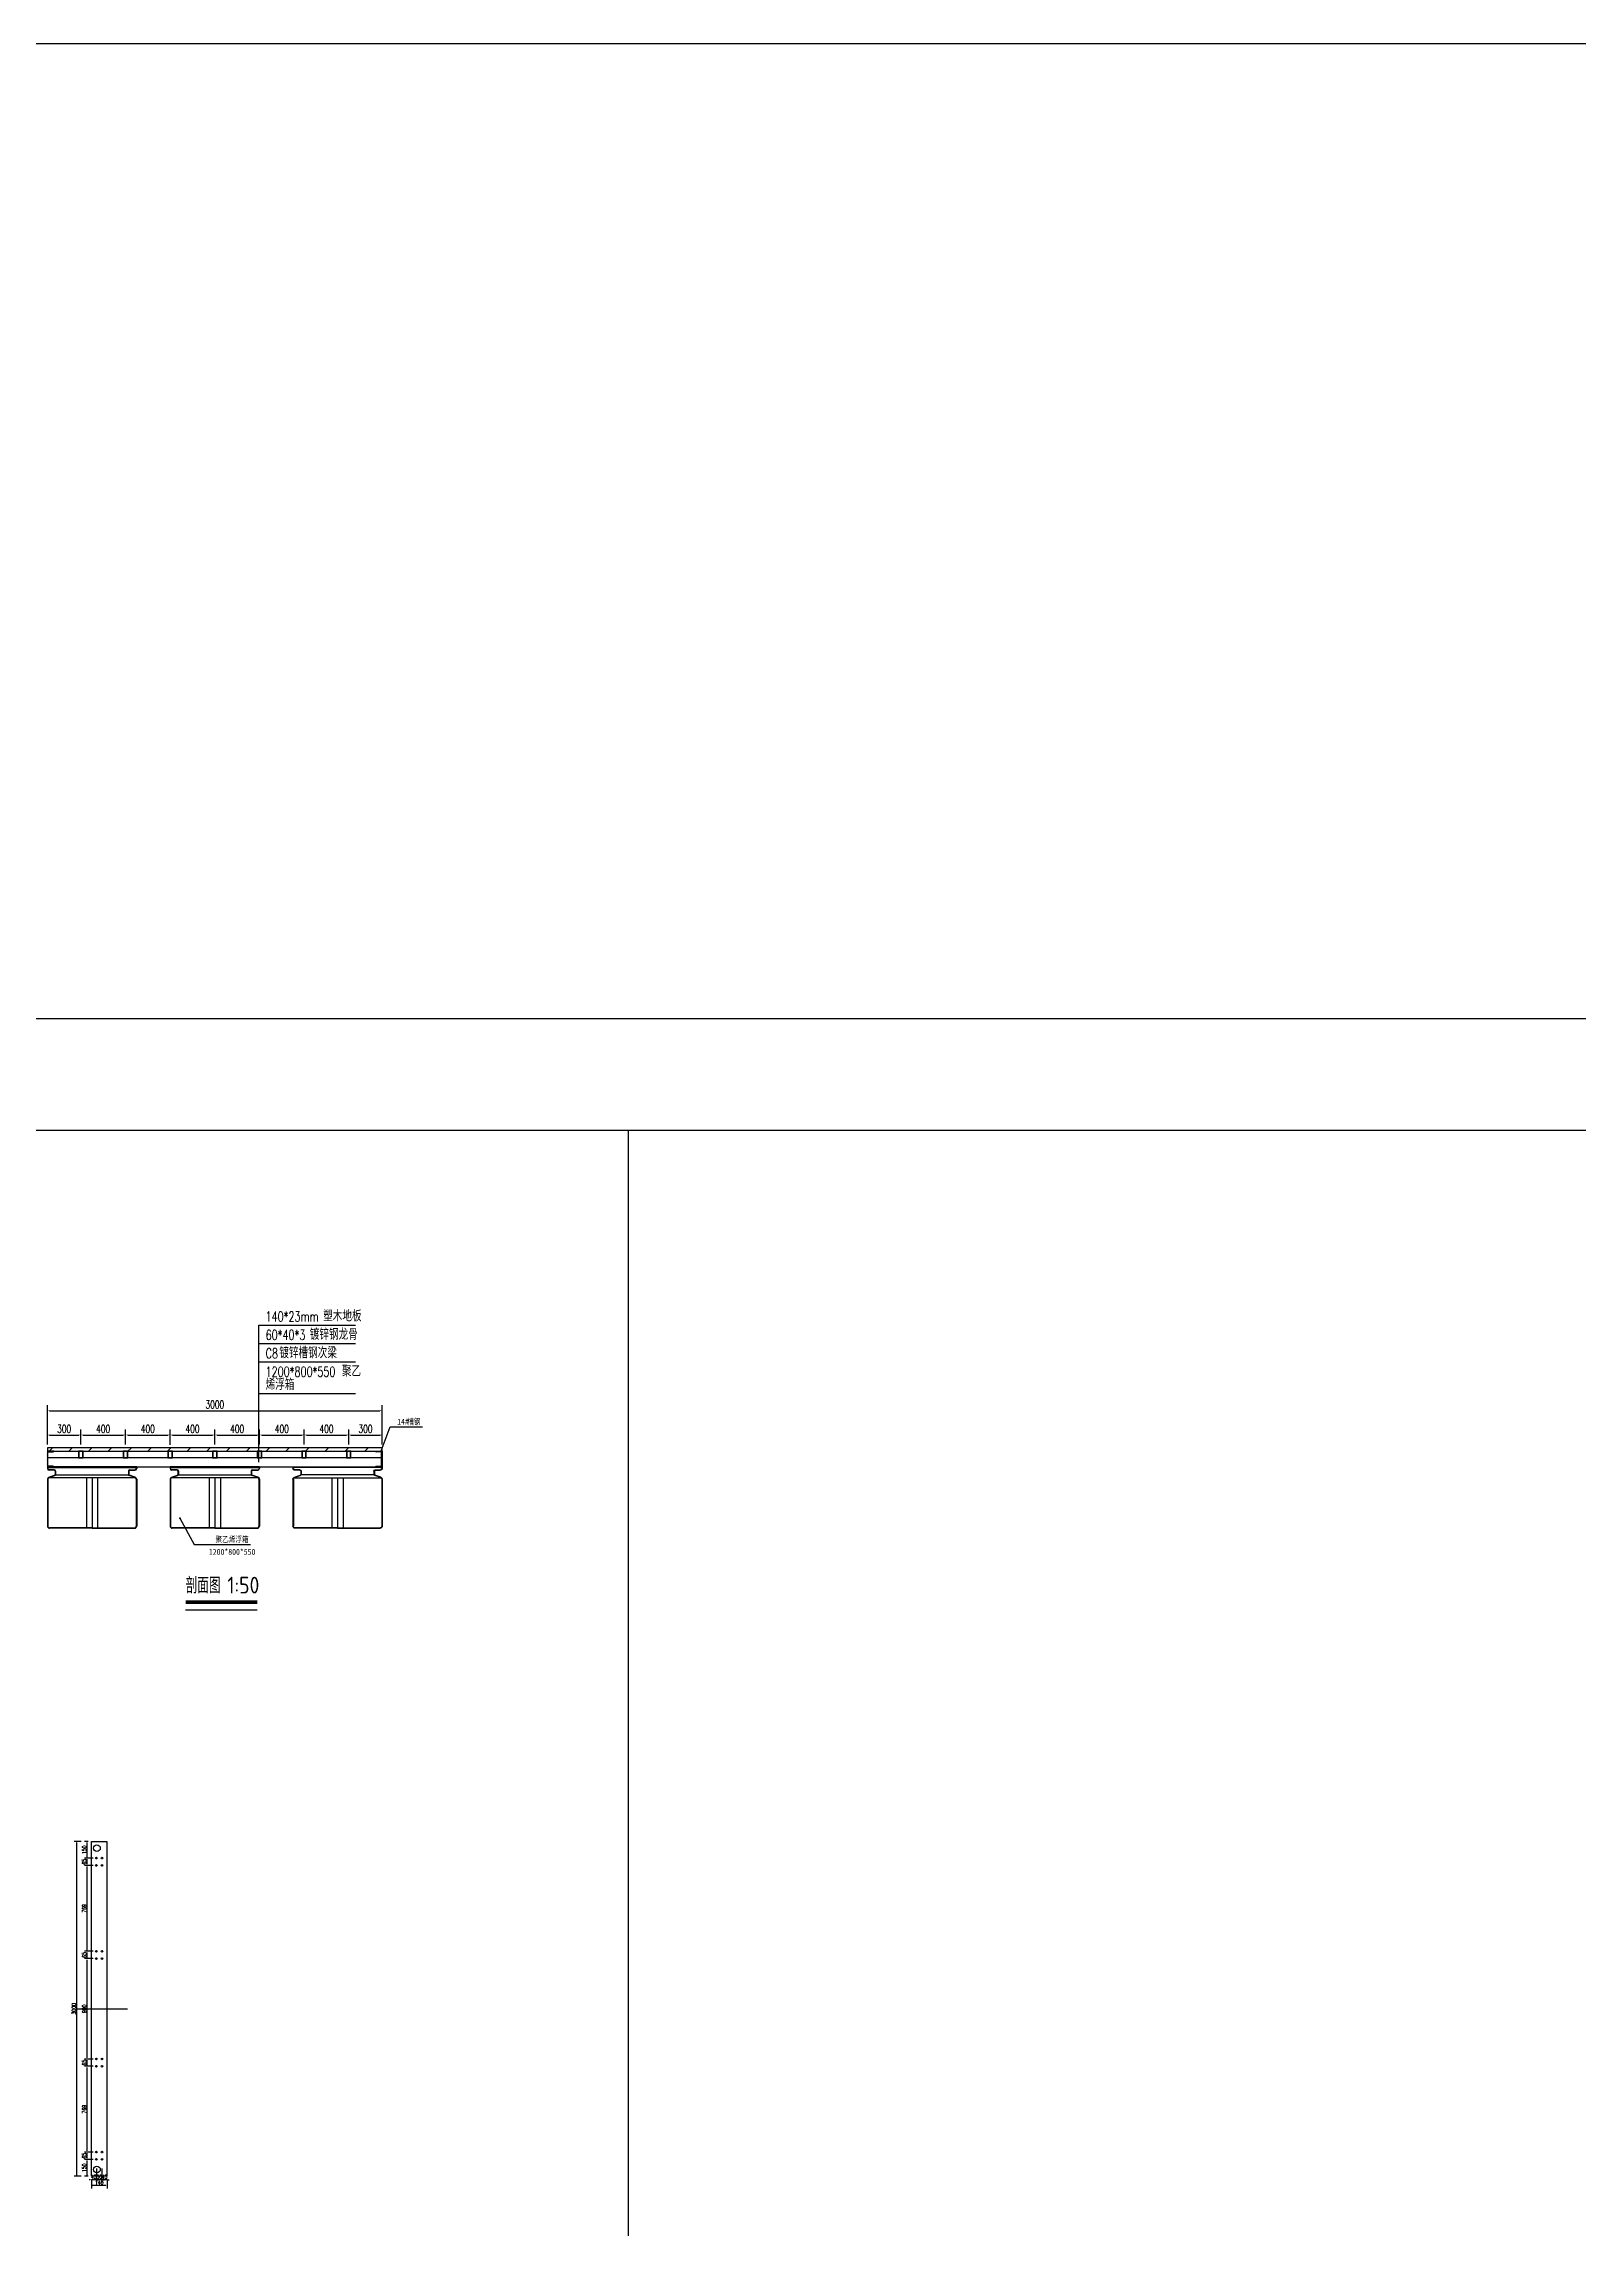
# Model space of a CAD drawing. Extents: x 1254079 to 1500931, y -102737 to 142253.
# Drawn here: x 1344492 to 1358241, y 52668 to 72248 of the extents above; entities that cross this region are included whole.
import ezdxf

# ---------------------------------------------------------------- set-up
doc = ezdxf.new("R2010")
doc.units = 0
doc.header["$LTSCALE"] = 1000
doc.header["$MEASUREMENT"] = 0
for name, color, linetype in [('14#槽钢', 3, 'Continuous'), ('DIM_LEAD', 3, 'Continuous'), ('DIM_SYMB', 3, 'Continuous'), ('PUB_DIM', 3, 'Continuous'), ('PUB_TEXT', 7, 'Continuous'), ('W-STEEL_FRAME钢架', 3, 'Continuous'), ('W-STEEL_KEEL钢龙骨', 5, 'Continuous'), ('W-WOOD_FLOOR木地板', 30, 'Continuous'), ('钢架', 90, 'Continuous')]:
    doc.layers.add(name, color=color, linetype=linetype)
doc.styles.add('-宋体', font='', dxfattribs={"width": 0.8})
doc.styles.add('_TCH_DIM', font='SIMPLEX', dxfattribs={"bigfont": 'GBCBIG'})
doc.styles.get("Standard").update_dxf_attribs({"font": 'gbenor.shx', "bigfont": 'gbcbig.shx'})
doc.styles.add('STANDARD_T3', font='simplex.shx', dxfattribs={"width": 0.7, "bigfont": 'gbcbig.shx'})
doc.styles.get('-宋体').set_extended_font_data('SimSun')
doc.dimstyles.new('W&&10', dxfattribs={"dimtxt": 35, "dimasz": 10, "dimexe": 25, "dimexo": 30, "dimgap": 10, "dimtad": 1, "dimdec": 0, "dimzin": 0, "dimdsep": 46, "dimtxsty": 'STANDARD_T3', "dimcen": 0.09, "dimclrd": 1, "dimclre": 1, "dimclrt": 7, "dimazin": 2, "dimtfac": 1, "dimtdec": 0, "dimtix": 1, "dimtmove": 2, "dimatfit": 3, "dimfxl": 0, "dimtolj": 1, "dimtzin": 0, "dimarcsym": 0})
doc.dimstyles.new('W&&20', dxfattribs={"dimtxt": 70, "dimasz": 20, "dimexe": 50, "dimexo": 60, "dimgap": 20, "dimtad": 1, "dimdec": 0, "dimzin": 0, "dimdsep": 46, "dimtxsty": 'STANDARD_T3', "dimcen": 0.09, "dimclrd": 1, "dimclre": 1, "dimclrt": 7, "dimazin": 2, "dimtfac": 1, "dimtdec": 0, "dimtix": 1, "dimtmove": 2, "dimatfit": 3, "dimfxl": 0, "dimtolj": 1, "dimtzin": 0, "dimarcsym": 0})

# ---------------------------------------------------------------- blocks, each defined once
blk = doc.blocks.new('*U24')
at = {"layer": '14#槽钢'}
blk.add_lwpolyline([(0, 29946), (0, -29946)], dxfattribs=at)
blk = doc.blocks.new('*U25')
at = {"layer": '14#槽钢', "color": 0, "linetype": 'ByBlock', "lineweight": -2, "transparency": 16777216}
blk.add_blockref('*U24', (65285, 0), dxfattribs=at)
blk = doc.blocks.new('*D205')
at = {"layer": 'Defpoints', "color": 0, "transparency": 16777216}
for p in [(1344882, 53285), (1344964, 53285), (1344919, 53135)]:
    blk.add_point(p, dxfattribs=at)
at = {"layer": 'W-STEEL_FRAME钢架', "color": 1, "lineweight": -2, "transparency": 16777216}
for p, q in [((1344934, 53285), (1344857, 53285)), ((1344882, 53145), (1344882, 53275)), ((1344889, 53135), (1344857, 53135))]:
    blk.add_line(p, q, dxfattribs=at)
at = {"layer": 'W-STEEL_FRAME钢架', "color": 1, "transparency": 16777216}
for points in [[(1344881, 53275), (1344884, 53275), (1344882, 53285)], [(1344881, 53145), (1344884, 53145), (1344882, 53135)]]:
    blk.add_solid(points, dxfattribs=at)
at = {"layer": 'W-STEEL_FRAME钢架', "color": 7, "transparency": 16777216, "insert": (1344855, 53210), "char_height": 35, "attachment_point": 5, "rotation": 90, "style": 'STANDARD_T3'}
blk.add_mtext('\\A1;150', dxfattribs=at)
blk = doc.blocks.new('*D206')
at = {"layer": 'Defpoints', "color": 0, "transparency": 16777216}
for p in [(1344882, 53351), (1344964, 53351), (1344964, 53285)]:
    blk.add_point(p, dxfattribs=at)
at = {"layer": 'W-STEEL_FRAME钢架', "color": 1, "lineweight": -2, "transparency": 16777216}
for p, q in [((1344934, 53351), (1344857, 53351)), ((1344934, 53285), (1344857, 53285)), ((1344882, 53295), (1344882, 53341))]:
    blk.add_line(p, q, dxfattribs=at)
at = {"layer": 'W-STEEL_FRAME钢架', "color": 1, "transparency": 16777216}
for points in [[(1344881, 53341), (1344884, 53341), (1344882, 53351)], [(1344881, 53295), (1344884, 53295), (1344882, 53285)]]:
    blk.add_solid(points, dxfattribs=at)
at = {"layer": 'W-STEEL_FRAME钢架', "color": 7, "transparency": 16777216, "insert": (1344855, 53318), "char_height": 35, "attachment_point": 5, "rotation": 90, "style": 'STANDARD_T3'}
blk.add_mtext('\\A1;65', dxfattribs=at)
blk = doc.blocks.new('*D207')
at = {"layer": 'Defpoints', "color": 0, "transparency": 16777216}
for p in [(1344882, 54120), (1344964, 54120), (1344964, 53351)]:
    blk.add_point(p, dxfattribs=at)
at = {"layer": 'W-STEEL_FRAME钢架', "color": 1, "lineweight": -2, "transparency": 16777216}
for p, q in [((1344934, 54120), (1344857, 54120)), ((1344882, 53361), (1344882, 54110)), ((1344934, 53351), (1344857, 53351))]:
    blk.add_line(p, q, dxfattribs=at)
at = {"layer": 'W-STEEL_FRAME钢架', "color": 1, "transparency": 16777216}
for points in [[(1344881, 54110), (1344884, 54110), (1344882, 54120)], [(1344881, 53361), (1344884, 53361), (1344882, 53351)]]:
    blk.add_solid(points, dxfattribs=at)
at = {"layer": 'W-STEEL_FRAME钢架', "color": 7, "transparency": 16777216, "insert": (1344855, 53735), "char_height": 35, "attachment_point": 5, "rotation": 90, "style": 'STANDARD_T3'}
blk.add_mtext('\\A1;769', dxfattribs=at)
blk = doc.blocks.new('*D208')
at = {"layer": 'Defpoints', "color": 0, "transparency": 16777216}
for p in [(1344882, 54185), (1344964, 54185), (1344964, 54120)]:
    blk.add_point(p, dxfattribs=at)
at = {"layer": 'W-STEEL_FRAME钢架', "color": 1, "lineweight": -2, "transparency": 16777216}
for p, q in [((1344934, 54185), (1344857, 54185)), ((1344934, 54120), (1344857, 54120)), ((1344882, 54130), (1344882, 54175))]:
    blk.add_line(p, q, dxfattribs=at)
at = {"layer": 'W-STEEL_FRAME钢架', "color": 1, "transparency": 16777216}
for points in [[(1344881, 54175), (1344884, 54175), (1344882, 54185)], [(1344881, 54130), (1344884, 54130), (1344882, 54120)]]:
    blk.add_solid(points, dxfattribs=at)
at = {"layer": 'W-STEEL_FRAME钢架', "color": 7, "transparency": 16777216, "insert": (1344855, 54153), "char_height": 35, "attachment_point": 5, "rotation": 90, "style": 'STANDARD_T3'}
blk.add_mtext('\\A1;65', dxfattribs=at)
blk = doc.blocks.new('*D209')
at = {"layer": 'Defpoints', "color": 0, "transparency": 16777216}
for p in [(1344882, 55085), (1344964, 55085), (1344964, 54185)]:
    blk.add_point(p, dxfattribs=at)
at = {"layer": 'W-STEEL_FRAME钢架', "color": 1, "lineweight": -2, "transparency": 16777216}
for p, q in [((1344934, 55085), (1344857, 55085)), ((1344882, 54195), (1344882, 55075)), ((1344934, 54185), (1344857, 54185))]:
    blk.add_line(p, q, dxfattribs=at)
at = {"layer": 'W-STEEL_FRAME钢架', "color": 1, "transparency": 16777216}
for points in [[(1344881, 55075), (1344884, 55075), (1344882, 55085)], [(1344881, 54195), (1344884, 54195), (1344882, 54185)]]:
    blk.add_solid(points, dxfattribs=at)
at = {"layer": 'W-STEEL_FRAME钢架', "color": 7, "transparency": 16777216, "insert": (1344855, 54635), "char_height": 35, "attachment_point": 5, "rotation": 90, "style": 'STANDARD_T3'}
blk.add_mtext('\\A1;900', dxfattribs=at)
blk = doc.blocks.new('*D210')
at = {"layer": 'Defpoints', "color": 0, "transparency": 16777216}
for p in [(1344882, 55985), (1344964, 55985), (1344964, 55920)]:
    blk.add_point(p, dxfattribs=at)
at = {"layer": 'W-STEEL_FRAME钢架', "color": 1, "lineweight": -2, "transparency": 16777216}
for p, q in [((1344934, 55985), (1344857, 55985)), ((1344934, 55920), (1344857, 55920)), ((1344882, 55930), (1344882, 55975))]:
    blk.add_line(p, q, dxfattribs=at)
at = {"layer": 'W-STEEL_FRAME钢架', "color": 1, "transparency": 16777216}
for points in [[(1344881, 55975), (1344884, 55975), (1344882, 55985)], [(1344881, 55930), (1344884, 55930), (1344882, 55920)]]:
    blk.add_solid(points, dxfattribs=at)
at = {"layer": 'W-STEEL_FRAME钢架', "color": 7, "transparency": 16777216, "insert": (1344855, 55953), "char_height": 35, "attachment_point": 5, "rotation": 90, "style": 'STANDARD_T3'}
blk.add_mtext('\\A1;65', dxfattribs=at)
blk = doc.blocks.new('*D211')
at = {"layer": 'Defpoints', "color": 0, "transparency": 16777216}
for p in [(1344882, 56135), (1344919, 56135), (1344964, 55985)]:
    blk.add_point(p, dxfattribs=at)
at = {"layer": 'W-STEEL_FRAME钢架', "color": 1, "lineweight": -2, "transparency": 16777216}
for p, q in [((1344889, 56135), (1344857, 56135)), ((1344882, 55995), (1344882, 56125)), ((1344934, 55985), (1344857, 55985))]:
    blk.add_line(p, q, dxfattribs=at)
at = {"layer": 'W-STEEL_FRAME钢架', "color": 1, "transparency": 16777216}
for points in [[(1344881, 56125), (1344884, 56125), (1344882, 56135)], [(1344881, 55995), (1344884, 55995), (1344882, 55985)]]:
    blk.add_solid(points, dxfattribs=at)
at = {"layer": 'W-STEEL_FRAME钢架', "color": 7, "transparency": 16777216, "insert": (1344855, 56060), "char_height": 35, "attachment_point": 5, "rotation": 90, "style": 'STANDARD_T3'}
blk.add_mtext('\\A1;150', dxfattribs=at)
blk = doc.blocks.new('*D212')
at = {"layer": 'Defpoints', "color": 0, "transparency": 16777216}
for p in [(1344919, 53135), (1345059, 53135), (1344919, 53050)]:
    blk.add_point(p, dxfattribs=at)
at = {"layer": 'W-STEEL_FRAME钢架', "color": 1, "lineweight": -2, "transparency": 16777216}
for p, q in [((1344919, 53105), (1344919, 53025)), ((1345059, 53105), (1345059, 53025)), ((1345049, 53050), (1344929, 53050))]:
    blk.add_line(p, q, dxfattribs=at)
at = {"layer": 'W-STEEL_FRAME钢架', "color": 1, "transparency": 16777216}
for points in [[(1344929, 53052), (1344929, 53048), (1344919, 53050)], [(1345049, 53052), (1345049, 53048), (1345059, 53050)]]:
    blk.add_solid(points, dxfattribs=at)
at = {"layer": 'W-STEEL_FRAME钢架', "color": 7, "transparency": 16777216, "insert": (1344989, 53077), "char_height": 35, "attachment_point": 5, "style": 'STANDARD_T3'}
blk.add_mtext('\\A1;140', dxfattribs=at)
blk = doc.blocks.new('*D213')
at = {"layer": 'Defpoints', "color": 0, "transparency": 16777216}
for p in [(1345014, 53285), (1345014, 53103), (1345059, 53135)]:
    blk.add_point(p, dxfattribs=at)
at = {"layer": 'W-STEEL_FRAME钢架', "color": 1, "lineweight": -2, "transparency": 16777216}
for p, q in [((1345004, 53103), (1344994, 53103)), ((1345014, 53203), (1345014, 53078)), ((1345059, 53103), (1345014, 53103)), ((1345059, 53105), (1345059, 53078)), ((1345069, 53103), (1345079, 53103))]:
    blk.add_line(p, q, dxfattribs=at)
at = {"layer": 'W-STEEL_FRAME钢架', "color": 1, "transparency": 16777216}
for points in [[(1345004, 53104), (1345004, 53101), (1345014, 53103)], [(1345069, 53104), (1345069, 53101), (1345059, 53103)]]:
    blk.add_solid(points, dxfattribs=at)
at = {"layer": 'W-STEEL_FRAME钢架', "color": 7, "transparency": 16777216, "insert": (1345036, 53130), "char_height": 35, "attachment_point": 5, "style": 'STANDARD_T3'}
blk.add_mtext('\\A1;45', dxfattribs=at)
blk = doc.blocks.new('*D214')
at = {"layer": 'Defpoints', "color": 0, "transparency": 16777216}
for p in [(1344964, 53285), (1345014, 53285), (1344964, 53103)]:
    blk.add_point(p, dxfattribs=at)
at = {"layer": 'W-STEEL_FRAME钢架', "color": 1, "lineweight": -2, "transparency": 16777216}
for p, q in [((1344954, 53103), (1344944, 53103)), ((1344964, 53203), (1344964, 53078)), ((1345014, 53103), (1344964, 53103)), ((1345014, 53203), (1345014, 53078)), ((1345024, 53103), (1345034, 53103))]:
    blk.add_line(p, q, dxfattribs=at)
at = {"layer": 'W-STEEL_FRAME钢架', "color": 1, "transparency": 16777216}
for points in [[(1344954, 53104), (1344954, 53101), (1344964, 53103)], [(1345024, 53104), (1345024, 53101), (1345014, 53103)]]:
    blk.add_solid(points, dxfattribs=at)
at = {"layer": 'W-STEEL_FRAME钢架', "color": 7, "transparency": 16777216, "insert": (1344989, 53130), "char_height": 35, "attachment_point": 5, "style": 'STANDARD_T3'}
blk.add_mtext('\\A1;50', dxfattribs=at)
blk = doc.blocks.new('*D114')
at = {"layer": 'Defpoints', "color": 0, "transparency": 16777216}
for p in [(1344964, 53285), (1344919, 53135), (1344919, 53103)]:
    blk.add_point(p, dxfattribs=at)
at = {"layer": 'W-STEEL_FRAME钢架', "color": 1, "lineweight": -2, "transparency": 16777216}
for p, q in [((1344909, 53103), (1344899, 53103)), ((1344919, 53105), (1344919, 53078)), ((1344964, 53103), (1344919, 53103)), ((1344964, 53203), (1344964, 53078)), ((1344974, 53103), (1344984, 53103))]:
    blk.add_line(p, q, dxfattribs=at)
at = {"layer": 'W-STEEL_FRAME钢架', "color": 1, "transparency": 16777216}
for points in [[(1344909, 53104), (1344909, 53101), (1344919, 53103)], [(1344974, 53104), (1344974, 53101), (1344964, 53103)]]:
    blk.add_solid(points, dxfattribs=at)
at = {"layer": 'W-STEEL_FRAME钢架', "color": 7, "transparency": 16777216, "insert": (1344941, 53130), "char_height": 35, "attachment_point": 5, "style": 'STANDARD_T3'}
blk.add_mtext('\\A1;45', dxfattribs=at)
blk = doc.blocks.new('*D115')
at = {"layer": 'Defpoints', "color": 0, "transparency": 16777216}
for p in [(1344789, 56135), (1344857, 56135), (1344857, 53135)]:
    blk.add_point(p, dxfattribs=at)
at = {"layer": 'W-STEEL_FRAME钢架', "color": 1, "lineweight": -2, "transparency": 16777216}
for p, q in [((1344827, 56135), (1344764, 56135)), ((1344789, 53145), (1344789, 56125)), ((1344827, 53135), (1344764, 53135))]:
    blk.add_line(p, q, dxfattribs=at)
at = {"layer": 'W-STEEL_FRAME钢架', "color": 1, "transparency": 16777216}
for points in [[(1344788, 56125), (1344791, 56125), (1344789, 56135)], [(1344788, 53145), (1344791, 53145), (1344789, 53135)]]:
    blk.add_solid(points, dxfattribs=at)
at = {"layer": 'W-STEEL_FRAME钢架', "color": 7, "transparency": 16777216, "insert": (1344762, 54635), "char_height": 35, "attachment_point": 5, "rotation": 90, "style": 'STANDARD_T3'}
blk.add_mtext('\\A1;3000', dxfattribs=at)
blk = doc.blocks.new('*D215')
at = {"layer": 'Defpoints', "color": 0, "transparency": 16777216}
for p in [(1344882, 55151), (1344964, 55151), (1344964, 55085)]:
    blk.add_point(p, dxfattribs=at)
at = {"layer": 'W-STEEL_FRAME钢架', "color": 1, "lineweight": -2, "transparency": 16777216}
for p, q in [((1344934, 55151), (1344857, 55151)), ((1344934, 55085), (1344857, 55085)), ((1344882, 55095), (1344882, 55141))]:
    blk.add_line(p, q, dxfattribs=at)
at = {"layer": 'W-STEEL_FRAME钢架', "color": 1, "transparency": 16777216}
for points in [[(1344881, 55141), (1344884, 55141), (1344882, 55151)], [(1344881, 55095), (1344884, 55095), (1344882, 55085)]]:
    blk.add_solid(points, dxfattribs=at)
at = {"layer": 'W-STEEL_FRAME钢架', "color": 7, "transparency": 16777216, "insert": (1344855, 55118), "char_height": 35, "attachment_point": 5, "rotation": 90, "style": 'STANDARD_T3'}
blk.add_mtext('\\A1;65', dxfattribs=at)
blk = doc.blocks.new('*D216')
at = {"layer": 'Defpoints', "color": 0, "transparency": 16777216}
for p in [(1344882, 55920), (1344919, 55920), (1344964, 55151)]:
    blk.add_point(p, dxfattribs=at)
at = {"layer": 'W-STEEL_FRAME钢架', "color": 1, "lineweight": -2, "transparency": 16777216}
for p, q in [((1344889, 55920), (1344857, 55920)), ((1344882, 55161), (1344882, 55910)), ((1344934, 55151), (1344857, 55151))]:
    blk.add_line(p, q, dxfattribs=at)
at = {"layer": 'W-STEEL_FRAME钢架', "color": 1, "transparency": 16777216}
for points in [[(1344881, 55910), (1344884, 55910), (1344882, 55920)], [(1344881, 55161), (1344884, 55161), (1344882, 55151)]]:
    blk.add_solid(points, dxfattribs=at)
at = {"layer": 'W-STEEL_FRAME钢架', "color": 7, "transparency": 16777216, "insert": (1344855, 55535), "char_height": 35, "attachment_point": 5, "rotation": 90, "style": 'STANDARD_T3'}
blk.add_mtext('\\A1;769', dxfattribs=at)
blk = doc.blocks.new('14a槽钢')
at = {"layer": '钢架'}
h = blk.add_hatch(dxfattribs=at)
h.set_pattern_fill('STEEL', color=4, scale=10)
h.set_pattern_definition([(50.389312, (-1352470.2, 1293523.579), (-9.2899201, 11.2253202), []), (50.389312, (-1352470.2, 1293531.516), (-9.2899201, 11.2253202), [])])
edge = h.paths.add_edge_path()
edge.add_ellipse((-1332250, 1115678), major_axis=(-3.26, 5.03), ratio=0.900468, start_angle=55.3931, end_angle=130.6069)
edge.add_line((-1332252, 1115673), (-1332208, 1115673))
edge.add_ellipse((-1332208, 1115667), major_axis=(0, 6), ratio=0.827586, start_angle=270, end_angle=360, ccw=False)
edge.add_line((-1332203, 1115667), (-1332203, 1115551))
edge.add_ellipse((-1332208, 1115551), major_axis=(0, 6), ratio=0.827586, start_angle=180, end_angle=270, ccw=False)
edge.add_line((-1332208, 1115545), (-1332251, 1115545))
edge.add_ellipse((-1332250, 1115540), major_axis=(3.82, 3.82), ratio=1, start_angle=49.2445, end_angle=141.5341)
edge.add_line((-1332256, 1115539), (-1332198, 1115539))
edge.add_line((-1332198, 1115539), (-1332198, 1115679))
edge.add_line((-1332198, 1115679), (-1332256, 1115679))
for p, q in [((-1332256, 1115679, 0), (-1332198, 1115679, 0)), ((-1332198, 1115539, 0), (-1332256, 1115539, 0)), ((-1332208, 1115673, 0), (-1332251, 1115673, 0)), ((-1332251, 1115545, 0), (-1332208, 1115545, 0)), ((-1332246, 1115679, 0), (-1332246, 1115679, 0)), ((-1332246, 1115539, 0), (-1332246, 1115539, 0)), ((-1332203, 1115551, 0), (-1332203, 1115667, 0)), ((-1332198, 1115679, 0), (-1332198, 1115539, 0))]:
    blk.add_line(p, q, dxfattribs=at)
for centre, start_param, end_param in [((-1332251, 1115679, 0), 1.570796, 3.141593), ((-1332251, 1115539, 0), 0, 1.570796), ((-1332208, 1115667, 0), 4.712389, 6.283185), ((-1332208, 1115667, 0), 4.712389, 6.283185), ((-1332208, 1115551, 0), 3.141593, 4.712389)]:
    blk.add_ellipse(centre, major_axis=(0, 6), ratio=0.827586, start_param=start_param, end_param=end_param, dxfattribs=at)
blk = doc.blocks.new('*D136')
at = {"color": 1, "lineweight": -2, "transparency": 16777216}
for p, q in [((1344525, 59722), (1344525, 60046)), ((1344545, 59996), (1347504, 59996)), ((1347524, 59722), (1347524, 60046))]:
    blk.add_line(p, q, dxfattribs=at)
at = {"color": 1, "transparency": 16777216}
for points in [[(1344545, 59999), (1344545, 59992), (1344525, 59996)], [(1347504, 59999), (1347504, 59992), (1347524, 59996)]]:
    blk.add_solid(points, dxfattribs=at)
at = {"layer": 'Defpoints', "color": 0, "transparency": 16777216}
for p in [(1347524, 59996), (1344525, 59662), (1347524, 59662)]:
    blk.add_point(p, dxfattribs=at)
at = {"color": 7, "transparency": 16777216, "insert": (1346025, 60051), "char_height": 70, "attachment_point": 5, "style": 'STANDARD_T3'}
blk.add_mtext('\\A1;3000', dxfattribs=at)
blk = doc.blocks.new('ganglonggu')
at = {"layer": 'W-STEEL_KEEL钢龙骨'}
for points in [[(-1338169, 1115605), (-1338129, 1115605), (-1338129, 1115665), (-1338169, 1115665)], [(-1338166, 1115608), (-1338132, 1115608), (-1338132, 1115662), (-1338166, 1115662)]]:
    blk.add_lwpolyline(points, close=True, dxfattribs=at)
blk = doc.blocks.new('*U30')
blk.add_blockref('ganglonggu', (1338149, -1115635))
blk = doc.blocks.new('*U31')
at = {"layer": 'W-STEEL_KEEL钢龙骨', "color": 0, "linetype": 'ByBlock', "lineweight": -2}
for p in [(0, 0), (400, 0), (800, 0), (1200, 0), (1600, 0), (2000, 0)]:
    blk.add_blockref('*U30', p, dxfattribs=at)
at = {"layer": 'W-STEEL_KEEL钢龙骨', "color": 0, "linetype": 'ByBlock', "lineweight": -2, "transparency": 16777216}
blk.add_blockref('*U30', (2400, 0), dxfattribs=at)
blk = doc.blocks.new('*D137')
at = {"layer": 'Defpoints', "color": 0, "transparency": 16777216}
for p in [(1344825, 59778), (1344525, 59632), (1344825, 59632)]:
    blk.add_point(p, dxfattribs=at)
at = {"layer": 'PUB_DIM', "color": 1, "lineweight": -2, "transparency": 16777216}
for p, q in [((1344525, 59692), (1344525, 59828)), ((1344545, 59778), (1344805, 59778)), ((1344825, 59692), (1344825, 59828))]:
    blk.add_line(p, q, dxfattribs=at)
at = {"layer": 'PUB_DIM', "color": 1, "transparency": 16777216}
for points in [[(1344545, 59782), (1344545, 59775), (1344525, 59778)], [(1344805, 59782), (1344805, 59775), (1344825, 59778)]]:
    blk.add_solid(points, dxfattribs=at)
at = {"layer": 'PUB_DIM', "color": 7, "transparency": 16777216, "insert": (1344675, 59833), "char_height": 70, "attachment_point": 5, "style": 'STANDARD_T3'}
blk.add_mtext('\\A1;300', dxfattribs=at)
blk = doc.blocks.new('*D138')
at = {"layer": 'Defpoints', "color": 0, "transparency": 16777216}
for p in [(1345225, 59778), (1344825, 59632), (1345225, 59632)]:
    blk.add_point(p, dxfattribs=at)
at = {"layer": 'PUB_DIM', "color": 1, "lineweight": -2, "transparency": 16777216}
for p, q in [((1344825, 59692), (1344825, 59828)), ((1344845, 59778), (1345205, 59778)), ((1345225, 59692), (1345225, 59828))]:
    blk.add_line(p, q, dxfattribs=at)
at = {"layer": 'PUB_DIM', "color": 1, "transparency": 16777216}
for points in [[(1344845, 59782), (1344845, 59775), (1344825, 59778)], [(1345205, 59782), (1345205, 59775), (1345225, 59778)]]:
    blk.add_solid(points, dxfattribs=at)
at = {"layer": 'PUB_DIM', "color": 7, "transparency": 16777216, "insert": (1345025, 59833), "char_height": 70, "attachment_point": 5, "style": 'STANDARD_T3'}
blk.add_mtext('\\A1;400', dxfattribs=at)
blk = doc.blocks.new('*D139')
at = {"layer": 'Defpoints', "color": 0, "transparency": 16777216}
for p in [(1345625, 59778), (1345225, 59632), (1345625, 59629)]:
    blk.add_point(p, dxfattribs=at)
at = {"layer": 'PUB_DIM', "color": 1, "lineweight": -2, "transparency": 16777216}
for p, q in [((1345225, 59692), (1345225, 59828)), ((1345245, 59778), (1345605, 59778)), ((1345625, 59689), (1345625, 59828))]:
    blk.add_line(p, q, dxfattribs=at)
at = {"layer": 'PUB_DIM', "color": 1, "transparency": 16777216}
for points in [[(1345245, 59782), (1345245, 59775), (1345225, 59778)], [(1345605, 59782), (1345605, 59775), (1345625, 59778)]]:
    blk.add_solid(points, dxfattribs=at)
at = {"layer": 'PUB_DIM', "color": 7, "transparency": 16777216, "insert": (1345425, 59833), "char_height": 70, "attachment_point": 5, "style": 'STANDARD_T3'}
blk.add_mtext('\\A1;400', dxfattribs=at)
blk = doc.blocks.new('*D140')
at = {"layer": 'Defpoints', "color": 0, "transparency": 16777216}
for p in [(1346025, 59778), (1345625, 59629), (1346025, 59632)]:
    blk.add_point(p, dxfattribs=at)
at = {"layer": 'PUB_DIM', "color": 1, "lineweight": -2, "transparency": 16777216}
for p, q in [((1345625, 59689), (1345625, 59828)), ((1345645, 59778), (1346005, 59778)), ((1346025, 59692), (1346025, 59828))]:
    blk.add_line(p, q, dxfattribs=at)
at = {"layer": 'PUB_DIM', "color": 1, "transparency": 16777216}
for points in [[(1345645, 59782), (1345645, 59775), (1345625, 59778)], [(1346005, 59782), (1346005, 59775), (1346025, 59778)]]:
    blk.add_solid(points, dxfattribs=at)
at = {"layer": 'PUB_DIM', "color": 7, "transparency": 16777216, "insert": (1345825, 59833), "char_height": 70, "attachment_point": 5, "style": 'STANDARD_T3'}
blk.add_mtext('\\A1;400', dxfattribs=at)
blk = doc.blocks.new('*D141')
at = {"layer": 'Defpoints', "color": 0, "transparency": 16777216}
for p in [(1346425, 59778), (1346025, 59632), (1346425, 59632)]:
    blk.add_point(p, dxfattribs=at)
at = {"layer": 'PUB_DIM', "color": 1, "lineweight": -2, "transparency": 16777216}
for p, q in [((1346025, 59692), (1346025, 59828)), ((1346045, 59778), (1346405, 59778)), ((1346425, 59692), (1346425, 59828))]:
    blk.add_line(p, q, dxfattribs=at)
at = {"layer": 'PUB_DIM', "color": 1, "transparency": 16777216}
for points in [[(1346045, 59782), (1346045, 59775), (1346025, 59778)], [(1346405, 59782), (1346405, 59775), (1346425, 59778)]]:
    blk.add_solid(points, dxfattribs=at)
at = {"layer": 'PUB_DIM', "color": 7, "transparency": 16777216, "insert": (1346225, 59833), "char_height": 70, "attachment_point": 5, "style": 'STANDARD_T3'}
blk.add_mtext('\\A1;400', dxfattribs=at)
blk = doc.blocks.new('*D142')
at = {"layer": 'Defpoints', "color": 0, "transparency": 16777216}
for p in [(1346825, 59778), (1346425, 59632), (1346825, 59632)]:
    blk.add_point(p, dxfattribs=at)
at = {"layer": 'PUB_DIM', "color": 1, "lineweight": -2, "transparency": 16777216}
for p, q in [((1346425, 59692), (1346425, 59828)), ((1346445, 59778), (1346805, 59778)), ((1346825, 59692), (1346825, 59828))]:
    blk.add_line(p, q, dxfattribs=at)
at = {"layer": 'PUB_DIM', "color": 1, "transparency": 16777216}
for points in [[(1346445, 59782), (1346445, 59775), (1346425, 59778)], [(1346805, 59782), (1346805, 59775), (1346825, 59778)]]:
    blk.add_solid(points, dxfattribs=at)
at = {"layer": 'PUB_DIM', "color": 7, "transparency": 16777216, "insert": (1346625, 59833), "char_height": 70, "attachment_point": 5, "style": 'STANDARD_T3'}
blk.add_mtext('\\A1;400', dxfattribs=at)
blk = doc.blocks.new('*D143')
at = {"layer": 'Defpoints', "color": 0, "transparency": 16777216}
for p in [(1347225, 59778), (1346825, 59632), (1347225, 59632)]:
    blk.add_point(p, dxfattribs=at)
at = {"layer": 'PUB_DIM', "color": 1, "lineweight": -2, "transparency": 16777216}
for p, q in [((1346825, 59692), (1346825, 59828)), ((1346845, 59778), (1347205, 59778)), ((1347225, 59692), (1347225, 59828))]:
    blk.add_line(p, q, dxfattribs=at)
at = {"layer": 'PUB_DIM', "color": 1, "transparency": 16777216}
for points in [[(1346845, 59782), (1346845, 59775), (1346825, 59778)], [(1347205, 59782), (1347205, 59775), (1347225, 59778)]]:
    blk.add_solid(points, dxfattribs=at)
at = {"layer": 'PUB_DIM', "color": 7, "transparency": 16777216, "insert": (1347025, 59833), "char_height": 70, "attachment_point": 5, "style": 'STANDARD_T3'}
blk.add_mtext('\\A1;400', dxfattribs=at)
blk = doc.blocks.new('*D144')
at = {"layer": 'Defpoints', "color": 0, "transparency": 16777216}
for p in [(1347525, 59778), (1347225, 59632), (1347525, 59632)]:
    blk.add_point(p, dxfattribs=at)
at = {"layer": 'PUB_DIM', "color": 1, "lineweight": -2, "transparency": 16777216}
for p, q in [((1347225, 59692), (1347225, 59828)), ((1347245, 59778), (1347505, 59778)), ((1347525, 59692), (1347525, 59828))]:
    blk.add_line(p, q, dxfattribs=at)
at = {"layer": 'PUB_DIM', "color": 1, "transparency": 16777216}
for points in [[(1347245, 59782), (1347245, 59775), (1347225, 59778)], [(1347505, 59782), (1347505, 59775), (1347525, 59778)]]:
    blk.add_solid(points, dxfattribs=at)
at = {"layer": 'PUB_DIM', "color": 7, "transparency": 16777216, "insert": (1347375, 59833), "char_height": 70, "attachment_point": 5, "style": 'STANDARD_T3'}
blk.add_mtext('\\A1;300', dxfattribs=at)
blk = doc.blocks.new('$matou$00000066')
for p, q in [((400, 275), (-400, 275)), ((-400, 275), (-400, 260)), ((-387, 183), (-335, 201)), ((-386, 271), (386, 271)), ((-338, 249), (-386, 249)), ((-386, 179), (-334, 197)), ((-338, 245), (-385, 245)), ((-330, 237), (-330, 208)), ((-326, 237), (-326, 208)), ((-326, 205), (326, 205)), ((326, 237), (326, 208)), ((330, 237), (330, 208)), ((386, 179), (334, 197)), ((387, 183), (335, 201)), ((338, 249), (386, 249)), ((338, 245), (385, 245)), ((400, 275), (400, 260)), ((-400, 164), (-400, -256)), ((-396, 165), (-396, -256)), ((391, 176), (-391, 176)), ((-50, 176), (-50, -271)), ((0, 176), (0, -271)), ((0, 176), (0, -271)), ((50, 176), (50, -271)), ((396, 165), (396, -256)), ((400, 164), (400, -256)), ((0, -271), (-381, -271)), ((0, -275), (-381, -275)), ((0, -271), (381, -271)), ((0, -275), (381, -275))]:
    blk.add_line(p, q)
for centre, radius, start, end in [((-385, 260), 15, 180, 270), ((-386, 260), 11, 90, 270), ((-338, 237), 12, 0, 90), ((-338, 237), 8, 0, 90), ((-338, 208), 8, 289.1798, 0), ((-338, 208), 12, 289.1798, 0), ((338, 237), 12, 90, 180), ((338, 208), 12, 180, 250.8202), ((338, 237), 8, 90, 180), ((338, 208), 8, 180, 250.8202), ((385, 260), 15, 270, 0), ((386, 260), 11, 270, 90), ((-380, 164), 20, 109.1798, 180), ((-381, 165), 15, 109.1798, 180), ((381, 165), 15, 0, 70.8202), ((380, 164), 20, 0, 70.8202), ((-381, -256), 19, 180, 270), ((-381, -256), 15, 180, 270), ((381, -256), 19, 270, 0), ((381, -256), 15, 270, 0)]:
    blk.add_arc(centre, radius, start, end)

msp = doc.modelspace()

# ---------------------------------------------------------------- hatches: boundary and pattern name
at = {"layer": 'W-WOOD_FLOOR木地板'}
h = msp.add_hatch(dxfattribs=at)
h.set_pattern_fill('木板', color=256, scale=100)
h.set_pattern_definition([(0, (2890881.16, -1075198.83), (0, 125), []), (45, (2890881.16, -1075198.83), (-88.388348, 88.388348), [])])
h.paths.add_polyline_path([(1347524.7, 59662), (1344524.7, 59662), (1344524.7, 59632), (1347524.7, 59632)])

# ---------------------------------------------------------------- linework, layer by layer
at = {"layer": '14#槽钢'}
for points in [[(1283443.8, 63511.5), (1372490.4, 63511.5), (1372490.4, 72248.4), (1283443.8, 72248.4)], [(1283443.8, 63511.5), (1372490.4, 63511.5), (1372490.4, 1620.5), (1283443.8, 1620.5)], [(1284443.8, 62511.5), (1371490.4, 62511.5), (1371490.4, 2620.5), (1284443.8, 2620.5)]]:
    msp.add_lwpolyline(points, close=True, dxfattribs=at)
msp.add_lwpolyline([(1284443.8, 62511.5), (1371490.4, 62511.5)], dxfattribs=at)
at = {"layer": 'DIM_LEAD'}
for p, q in [((1347514.6, 59635.2), (1347595.2, 59850.3)), ((1347595.2, 59850.3), (1347885, 59850.3)), ((1345712.5, 59032.2), (1345840.5, 58795.3)), ((1345840.5, 58795.3), (1346345.9, 58795.3))]:
    msp.add_line(p, q, dxfattribs=at)
at = {"layer": 'DIM_LEAD', "const_width": 8}
for points in [[(1347513.2, 59631.5, 1), (1347516, 59638.9, 1)], [(1345710.6, 59035.8, 1), (1345714.4, 59028.7, 1)]]:
    msp.add_lwpolyline(points, format="xyb", close=True, dxfattribs=at)
at = {"layer": 'DIM_SYMB'}
for p, q in [((1346419.7, 60149.6), (1346419.7, 60763.9)), ((1346419.7, 60763.9), (1347286.7, 60763.9)), ((1346419.7, 60599), (1347286.7, 60599)), ((1346419.7, 60434.2), (1347286.7, 60434.2)), ((1346419.7, 59535.9), (1346419.7, 60149.6)), ((1346419.7, 60149.6), (1347286.7, 60149.6))]:
    msp.add_line(p, q, dxfattribs=at)
at = {"layer": 'DIM_SYMB', "const_width": 35}
msp.add_lwpolyline([(1345763.4, 58279.6), (1346405.1, 58279.6)], dxfattribs=at)
at = {"layer": 'DIM_SYMB'}
msp.add_lwpolyline([(1345763.4, 58209.6), (1346405.1, 58209.6)], dxfattribs=at)
at = {"layer": 'W-STEEL_FRAME钢架'}
msp.add_line((1344789.4, 54635.4), (1345241.9, 54635.4), dxfattribs=at)
for points in [[(1344524.7, 59492), (1347524.7, 59492), (1347524.7, 59572), (1344524.7, 59572)], [(1344918.6, 53135.4), (1344918.6, 56135.4), (1345058.6, 56135.4), (1345058.6, 53135.4)]]:
    msp.add_lwpolyline(points, close=True, dxfattribs=at)
for centre in [(1344968.6, 56075.4), (1344968.6, 53195.4)]:
    msp.add_circle(centre, 30, dxfattribs=at)
at = {"layer": 'W-STEEL_FRAME钢架', "color": 1}
for centre in [(1344963.6, 55985.4), (1344963.6, 55920.1), (1345013.6, 55985.4), (1345013.6, 55920.1), (1344963.6, 55150.7), (1344963.6, 55085.4), (1345013.6, 55150.7), (1345013.6, 55085.4), (1344963.6, 54185.4), (1344963.6, 54120.1), (1345013.6, 54185.4), (1345013.6, 54120.1), (1344963.6, 53350.7), (1344963.6, 53285.4), (1345013.6, 53350.7), (1345013.6, 53285.4)]:
    msp.add_circle(centre, 7.5, dxfattribs=at)
at = {"layer": 'W-WOOD_FLOOR木地板'}
msp.add_lwpolyline([(1344524.7, 59632), (1347524.7, 59632), (1347524.7, 59662), (1344524.7, 59662)], close=True, dxfattribs=at)

# ---------------------------------------------------------------- block references
for p in [(1344924.7, 59217), (1346024.7, 59217)]:
    msp.add_blockref('$matou$00000066', p)
at = {"yscale": -1, "rotation": 180}
msp.add_blockref('$matou$00000066', (1347124.5, 59217), dxfattribs=at)
at = {"layer": '14#槽钢'}
msp.add_blockref('*U25', (1284443.8, 32566), dxfattribs=at)
at = {"layer": 'W-STEEL_FRAME钢架', "xscale": -1}
msp.add_blockref('14a槽钢', (12326.9, -1056046.9, 0), dxfattribs=at)
at = {"layer": 'W-STEEL_FRAME钢架'}
msp.add_blockref('14a槽钢', (2679722.4, -1056046.9, 0), dxfattribs=at)
at = {"layer": 'W-STEEL_KEEL钢龙骨'}
msp.add_blockref('*U31', (1344824.7, 59602), dxfattribs=at)

# ---------------------------------------------------------------- texts
at = {"layer": 'PUB_TEXT', "color": 7, "style": '_TCH_DIM'}
for s, p in [('塑木地板', (1346995.5, 60795.4)), ('镀锌钢龙骨', (1346875.5, 60630.5)), ('镀锌槽钢次梁', (1346602.5, 60465.7)), ('聚乙', (1347163.5, 60300.8)), ('烯浮箱', (1346479.5, 60181.1))]:
    msp.add_text(s, height=101.28, dxfattribs=at).set_placement(p)
at = {"layer": 'PUB_TEXT', "color": 7}
for s, height, style, width, p in [('60*40*3', 89.25, '_TCH_DIM', 0.705882, (1346479.5, 60630.5)), ('140*23mm', 89.25, '_TCH_DIM', 0.705882, (1346479.5, 60795.4)), ('C8', 89.25, '_TCH_DIM', 0.705882, (1346479.5, 60465.7)), ('1200*800*550', 89.25, '_TCH_DIM', 0.705882, (1346479.5, 60300.8)), ('14#', 53.16, '-宋体', 0.8, (1347658.4, 59871.3)), ('槽钢', 53.16, '-宋体', 0.8, (1347749.2, 59871.3)), ('1200*800*550', 53.165, '-宋体', 0.8, (1345971.9, 58704.3)), ('聚乙烯浮箱', 53.16, '-宋体', 0.8, (1346030.8, 58816.3))]:
    msp.add_text(s, height=height, dxfattribs=dict(at, style=style, width=width)).set_placement(p)
for s, height, p in [('剖面图', 144.68, (1345763.4, 58357.5)), ('1:50', 150, (1346137.5, 58357.5))]:
    msp.add_text(s, height=height, dxfattribs=at).set_placement(p)

# ---------------------------------------------------------------- dimensions: what is measured, and where the dimension line sits
dim = msp.add_linear_dim(base=(1347524.5, 59995.7), p1=(1344524.7, 59662), p2=(1347524.5, 59662), dimstyle='W&&20')
dim.commit()
dim.dimension.update_dxf_attribs({"geometry": '*D136', "text_midpoint": (1346024.6, 60050.7)})
at = {"layer": 'PUB_DIM'}
for base, p1, p2, picture, middle in [((1344824.7, 59778.3), (1344524.7, 59632), (1344824.7, 59632), '*D137', (1344674.7, 59833.3)), ((1345224.7, 59778.3), (1344824.7, 59632), (1345224.7, 59632), '*D138', (1345024.7, 59833.3)), ((1345624.7, 59778.3), (1345224.7, 59632), (1345624.7, 59629), '*D139', (1345424.7, 59833.3)), ((1346024.7, 59778.3), (1345624.7, 59629), (1346024.7, 59632), '*D140', (1345824.7, 59833.3)), ((1346424.7, 59778.3), (1346024.7, 59632), (1346424.7, 59632), '*D141', (1346224.7, 59833.3)), ((1346824.7, 59778.3), (1346424.7, 59632), (1346824.7, 59632), '*D142', (1346624.7, 59833.3)), ((1347224.7, 59778.3), (1346824.7, 59632), (1347224.7, 59632), '*D143', (1347024.7, 59833.3)), ((1347524.7, 59778.3), (1347224.7, 59632), (1347524.7, 59632), '*D144', (1347374.7, 59833.3))]:
    dim = msp.add_linear_dim(base=base, p1=p1, p2=p2, dimstyle='W&&20', dxfattribs=at)
    dim.commit()
    dim.dimension.update_dxf_attribs({"geometry": picture, "text_midpoint": middle})
at = {"layer": 'W-STEEL_FRAME钢架'}
for base, p1, p2, angle, picture, middle in [((1344789.4, 56135.4), (1344857.2, 53135.4), (1344857.2, 56135.4), 90, '*D115', (1344761.9, 54635.4)), ((1344882.2, 56135.4), (1344963.6, 55985.4), (1344918.6, 56135.4), 90, '*D211', (1344854.7, 56060.4)), ((1344882.2, 55985.4), (1344963.6, 55920.1), (1344963.6, 55985.4), 90, '*D210', (1344854.7, 55952.7)), ((1344882.2, 55920.1), (1344963.6, 55150.7), (1344918.6, 55920.1), 90, '*D216', (1344854.7, 55535.4)), ((1344882.2, 55150.7), (1344963.6, 55085.4), (1344963.6, 55150.7), 90, '*D215', (1344854.7, 55118.1)), ((1344882.2, 55085.4), (1344963.6, 54185.4), (1344963.6, 55085.4), 90, '*D209', (1344854.7, 54635.4)), ((1344882.2, 54185.4), (1344963.6, 54120.1), (1344963.6, 54185.4), 90, '*D208', (1344854.7, 54152.7)), ((1344882.2, 54120.1), (1344963.6, 53350.7), (1344963.6, 54120.1), 90, '*D207', (1344854.7, 53735.4)), ((1344882.2, 53350.7), (1344963.6, 53285.4), (1344963.6, 53350.7), 90, '*D206', (1344854.7, 53318.1)), ((1344882.2, 53285.4), (1344918.6, 53135.4), (1344963.6, 53285.4), 90, '*D205', (1344854.7, 53210.4)), ((1344918.6, 53049.9), (1345058.6, 53135.4), (1344918.6, 53135.4), 180, '*D212', (1344988.6, 53077.4))]:
    dim = msp.add_linear_dim(base=base, p1=p1, p2=p2, angle=angle, dimstyle='W&&10', dxfattribs=at)
    dim.commit()
    dim.dimension.update_dxf_attribs({"geometry": picture, "text_midpoint": middle})
for base, p1, p2, picture, middle in [((1344918.6, 53102.7), (1344963.6, 53285.4), (1344918.6, 53135.4), '*D114', (1344941.1, 53130.2)), ((1344963.6, 53102.7), (1345013.6, 53285.4), (1344963.6, 53285.4), '*D214', (1344988.6, 53130.2)), ((1345013.6, 53102.7), (1345058.6, 53135.4), (1345013.6, 53285.4), '*D213', (1345036.1, 53130.2))]:
    dim = msp.add_linear_dim(base=base, p1=p1, p2=p2, angle=180, dimstyle='W&&10', override={"dimfxlon": 1}, dxfattribs=at)
    dim.commit()
    dim.dimension.update_dxf_attribs({"geometry": picture, "text_midpoint": middle})

doc.saveas('drawing.dxf')
